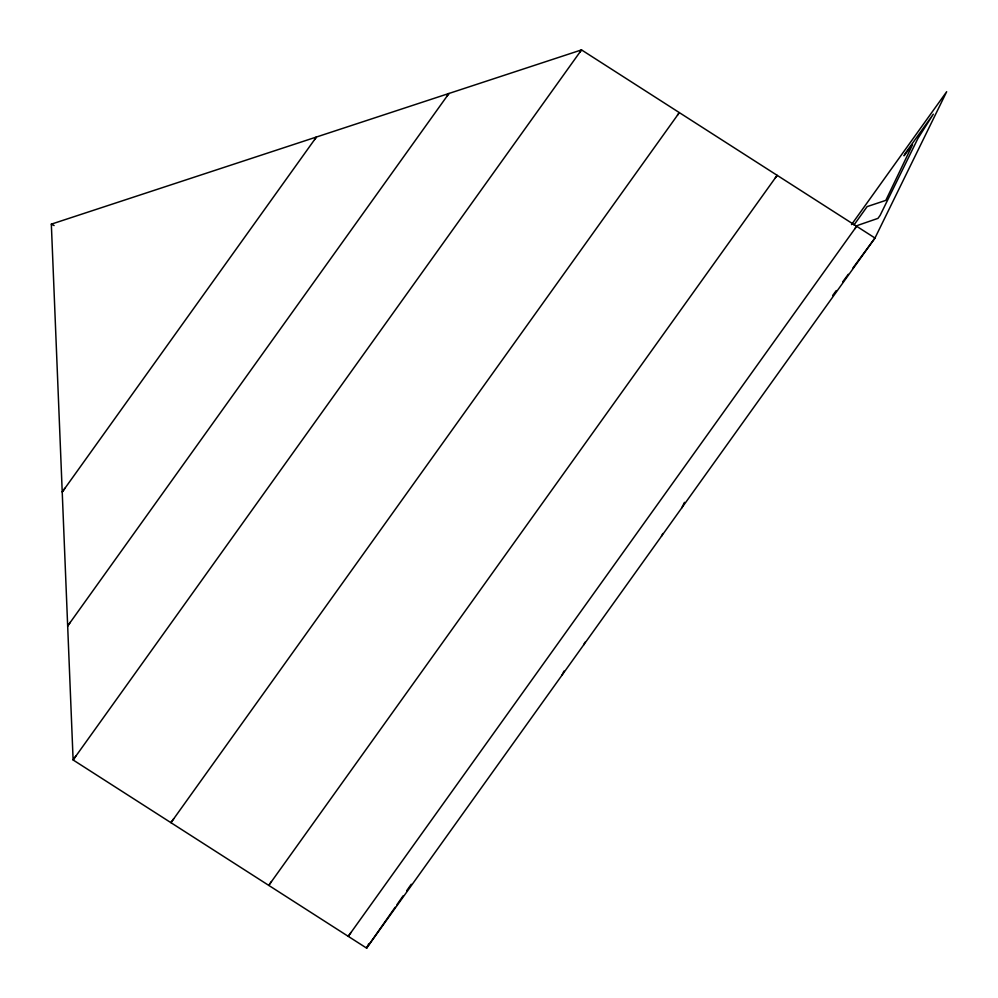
<?xml version="1.0" encoding="UTF-8"?>
<svg xmlns="http://www.w3.org/2000/svg" width="998" height="998" viewBox="0 0 998 998"><rect width="100%" height="100%" fill="white"/><g stroke="black" fill="none" stroke-linecap="round" stroke-linejoin="round"><path stroke-width="1.5" d="M368.636 943.921L366.59 948.1L73.116 759.965L51.335 224.151L581.51 49.9L874.984 238.035L366.59 948.1L395.158 907.244M561.974 675.209L564.007 671.068M583.63 644.957L584.965 642.238M661.462 536.25L662.809 533.506M681.734 507.945L684.478 502.343M64.895 488.247L62.225 492.064L316.428 137.025L314.582 139.533M70.347 622.191L67.677 626.008L448.963 93.463L447.116 95.97M75.798 756.135L73.116 759.965L581.51 49.9L579.676 52.395M173.627 818.847L170.945 822.676L679.339 112.612L677.492 115.107M271.444 881.558L268.761 885.388L777.155 175.324L775.321 177.819M350.922 932.506L348.252 936.336L856.646 226.272L854.799 228.779M396.942 904.687L403.192 895.742M406.76 890.64L411.226 884.253M851.506 224.625L946.665 91.716L874.984 238.035L852.891 268.038M853.964 225.012L867.137 206.598L885.8 200.386L912.534 144.735L904.026 155.8L905.149 153.517L933.305 114.184L917.898 138.472L880.124 215.368L877.966 218.375L857.694 225.373M832.631 295.545L836.324 290.543M842.761 281.785L848.288 274.288M51.335 224.151L54.117 225.548"/></g></svg>
